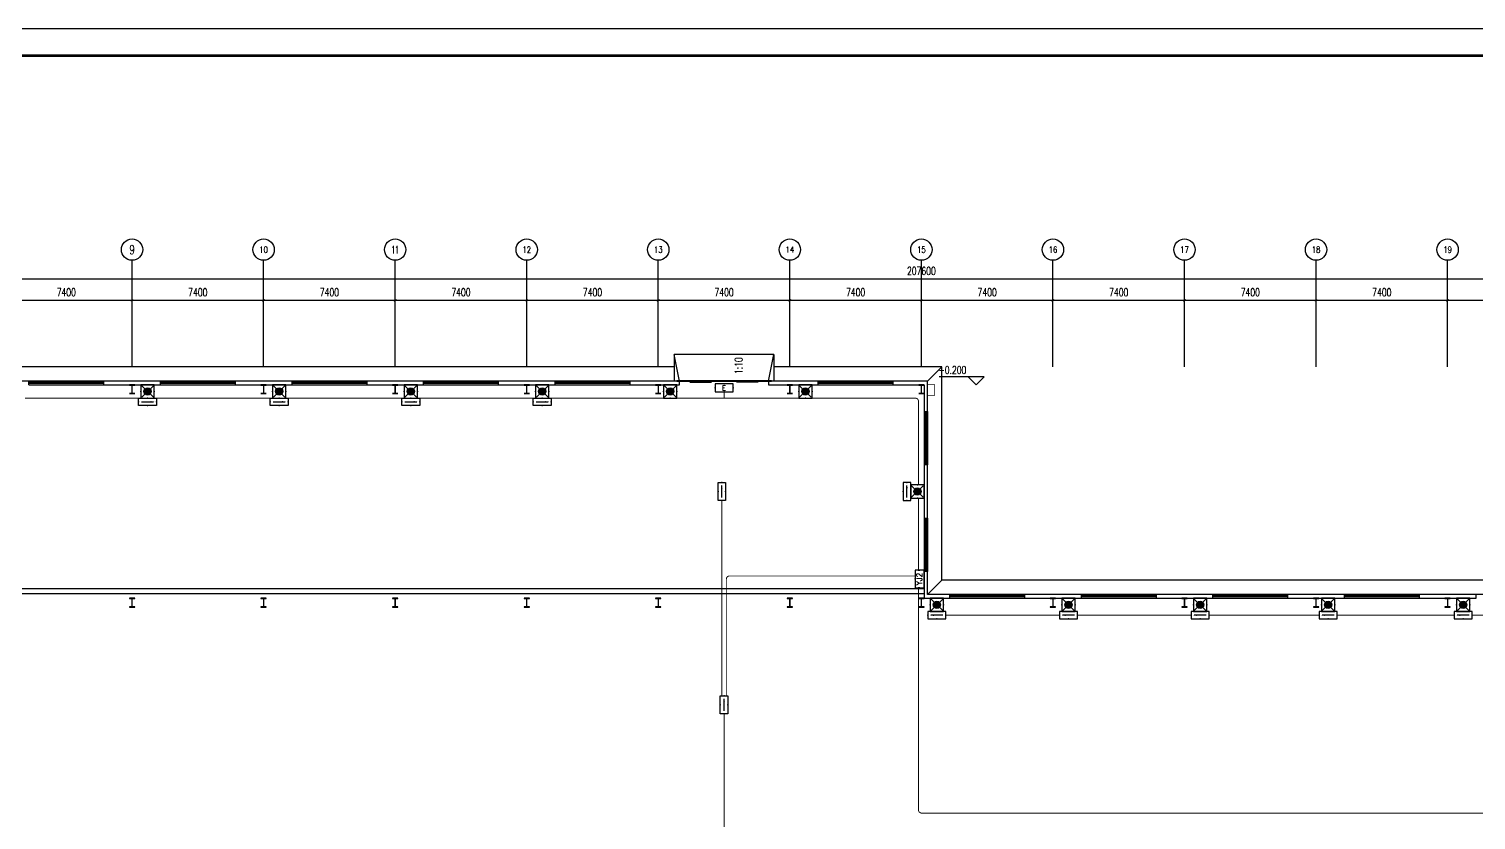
# Model space of a CAD drawing. Extents: x 1751103 to 2598738, y -609732 to 659428.
# Drawn here: x 2161248 to 2242648, y -25559 to 18938 of the extents above; entities that cross this region are included whole.
import ezdxf
from ezdxf.enums import TextEntityAlignment as Align

# ---------------------------------------------------------------- set-up
doc = ezdxf.new("R2010")
doc.units = 0
doc.header["$LTSCALE"] = 1000
doc.header["$MEASUREMENT"] = 0
doc.layers.get('0').update_dxf_attribs({"linetype": 'CONTINUOUS'})
doc.layers.get('DEFPOINTS').update_dxf_attribs({"linetype": 'CONTINUOUS'})
for name, color, linetype in [('_TCH_MASK', 7, 'CONTINUOUS'), ('AXIS', 3, 'CONTINUOUS'), ('AXIS_TEXT', 7, 'CONTINUOUS'), ('COLUMN', 99, 'CONTINUOUS'), ('DIM_ELEV', 3, 'CONTINUOUS'), ('DIM_SYMB', 3, 'CONTINUOUS'), ('EQUIP-消防', 3, 'CONTINUOUS'), ('EQUIP-照明', 3, 'CONTINUOUS'), ('GROUND', 2, 'CONTINUOUS'), ('PUB_TEXT', 7, 'CONTINUOUS'), ('PUB_TITLE', 4, 'CONTINUOUS'), ('STAIR', 2, 'CONTINUOUS'), ('WALL', 9, 'CONTINUOUS'), ('WINDOW', 99, 'CONTINUOUS'), ('WIRE-照明', 1, 'CONTINUOUS')]:
    doc.layers.add(name, color=color, linetype=linetype)
doc.styles.add('_TCH_AXIS', font='COMPLEX', dxfattribs={"bigfont": 'GBCBIG'})
doc.styles.add('_TCH_DIM', font='SIMPLEX', dxfattribs={"bigfont": 'GBCBIG'})
doc.styles.add('_TEL_DIM', font='SIMPLEX', dxfattribs={"width": 0.8, "height": 3.5, "bigfont": 'HZTXT'})
doc.styles.add('COMPLEX', font='COMPLEX')
doc.styles.add('DIM_FONT', font='SIMPLEX', dxfattribs={"width": 0.7, "bigfont": 'GBCBIG'})
doc.styles.get("Standard").update_dxf_attribs({"font": 'gbenor.shx', "bigfont": 'gbcbig.shx'})
doc.dimstyles.new('DIMN150', dxfattribs={"dimscale": 1.5, "dimtxt": 300, "dimasz": 100, "dimexe": 250, "dimexo": 300, "dimgap": 150, "dimtad": 1, "dimdec": 0, "dimzin": 0, "dimtxsty": 'DIM_FONT', "dimblk": 'ARCHTICK', "dimcen": 0.09, "dimclrt": 7, "dimazin": 3, "dimtfac": 1, "dimtdec": 0, "dimtix": 1, "dimtmove": 0, "dimatfit": 3, "dimtolj": 1, "dimtzin": 0})

# ---------------------------------------------------------------- blocks, each defined once
blk = doc.blocks.new('$WINLIB2D$00000001')
for p, q in [((-0.5, 0.5), (0.5, 0.5)), ((-0.5, 0.5), (-0.5, -0.5)), ((0.5, -0.5), (0.5, 0.5)), ((0.5, 0.167), (-0.5, 0.167)), ((0.5, -0.167), (-0.5, -0.167)), ((-0.5, -0.5), (0.5, -0.5))]:
    blk.add_line(p, q)
blk = doc.blocks.new('$DORLIB2D$00000130')
at = {"color": 0, "linetype": 'CONTINUOUS'}
for p, q in [((-0.533, 0.66), (-0.533, 0.513)), ((0, 0.66), (-0.533, 0.66)), ((0, 0.513), (0, 0.66)), ((0.533, 0.66), (0, 0.66)), ((0.533, 0.66), (0.533, 0.513)), ((0, 0.513), (-0.533, 0.513)), ((0.533, 0.513), (0, 0.513)), ((-0.385, 0.269), (-0.14, 0.269)), ((-0.385, 0.269), (-0.3, 0.214)), ((-0.3, 0.214), (-0.3, 0.269)), ((0.385, 0.269), (0.14, 0.269)), ((0.3, 0.214), (0.3, 0.269)), ((0.385, 0.269), (0.3, 0.214))]:
    blk.add_line(p, q, dxfattribs=at)
blk = doc.blocks.new('_AXISO')
blk.add_circle((0, 0), 0.5)
at = {"layer": 'AXIS_TEXT', "style": 'COMPLEX', "width": 1.041667}
blk.add_attdef('A', text='', height=0.56, dxfattribs=at).set_placement((-0.25, -0.28), (0.25, -0.28), align=Align.FIT)
blk = doc.blocks.new('_ARCHTICK')
at = {"color": 0, "linetype": 'BYBLOCK', "const_width": 0.15}
blk.add_lwpolyline([(-0.5, -0.5), (0.5, 0.5)], dxfattribs=at)
blk = doc.blocks.new('*D99')
at = {"layer": 'AXIS', "color": 0}
for p, q in [((2107648, 93942), (2107648, 98817)), ((2315248, 93942), (2315248, 98817)), ((2107648, 98442), (2315248, 98442))]:
    blk.add_line(p, q, dxfattribs=at)
at = {"layer": 'DEFPOINTS', "color": 0}
for p in [(2315248, 98442), (2107648, 93492), (2315248, 93492)]:
    blk.add_point(p, dxfattribs=at)
at = {"layer": 'AXIS', "color": 0, "xscale": 150, "yscale": 150, "zscale": 150, "rotation": 180}
blk.add_blockref('_ARCHTICK', (2107648, 98442), dxfattribs=at)
at = {"layer": 'AXIS', "color": 0, "xscale": 150, "yscale": 150, "zscale": 150}
blk.add_blockref('_ARCHTICK', (2315248, 98442), dxfattribs=at)
at = {"layer": 'AXIS', "color": 7, "insert": (2211448, 98892), "char_height": 450, "attachment_point": 5, "style": 'DIM_FONT'}
blk.add_mtext('\\A1;207600', dxfattribs=at)
blk = doc.blocks.new('*D108')
at = {"layer": 'AXIS', "color": 0}
for p, q in [((2159648, 93942), (2159648, 97617)), ((2159648, 97242), (2167048, 97242)), ((2167048, 93942), (2167048, 97617))]:
    blk.add_line(p, q, dxfattribs=at)
at = {"layer": 'DEFPOINTS', "color": 0}
for p in [(2167048, 97242), (2159648, 93492), (2167048, 93492)]:
    blk.add_point(p, dxfattribs=at)
at = {"layer": 'AXIS', "color": 0, "xscale": 150, "yscale": 150, "zscale": 150, "rotation": 180}
blk.add_blockref('_ARCHTICK', (2159648, 97242), dxfattribs=at)
at = {"layer": 'AXIS', "color": 0, "xscale": 150, "yscale": 150, "zscale": 150}
blk.add_blockref('_ARCHTICK', (2167048, 97242), dxfattribs=at)
at = {"layer": 'AXIS', "color": 7, "insert": (2163348, 97692), "char_height": 450, "attachment_point": 5, "style": 'DIM_FONT'}
blk.add_mtext('\\A1;7400', dxfattribs=at)
blk = doc.blocks.new('*D109')
at = {"layer": 'AXIS', "color": 0}
for p, q in [((2167048, 93942), (2167048, 97617)), ((2167048, 97242), (2174448, 97242)), ((2174448, 93942), (2174448, 97617))]:
    blk.add_line(p, q, dxfattribs=at)
at = {"layer": 'DEFPOINTS', "color": 0}
for p in [(2174448, 97242), (2167048, 93492), (2174448, 93492)]:
    blk.add_point(p, dxfattribs=at)
at = {"layer": 'AXIS', "color": 0, "xscale": 150, "yscale": 150, "zscale": 150, "rotation": 180}
blk.add_blockref('_ARCHTICK', (2167048, 97242), dxfattribs=at)
at = {"layer": 'AXIS', "color": 0, "xscale": 150, "yscale": 150, "zscale": 150}
blk.add_blockref('_ARCHTICK', (2174448, 97242), dxfattribs=at)
at = {"layer": 'AXIS', "color": 7, "insert": (2170748, 97692), "char_height": 450, "attachment_point": 5, "style": 'DIM_FONT'}
blk.add_mtext('\\A1;7400', dxfattribs=at)
blk = doc.blocks.new('*D110')
at = {"layer": 'AXIS', "color": 0}
for p, q in [((2174448, 93942), (2174448, 97617)), ((2174448, 97242), (2181848, 97242)), ((2181848, 93942), (2181848, 97617))]:
    blk.add_line(p, q, dxfattribs=at)
at = {"layer": 'DEFPOINTS', "color": 0}
for p in [(2181848, 97242), (2174448, 93492), (2181848, 93492)]:
    blk.add_point(p, dxfattribs=at)
at = {"layer": 'AXIS', "color": 0, "xscale": 150, "yscale": 150, "zscale": 150, "rotation": 180}
blk.add_blockref('_ARCHTICK', (2174448, 97242), dxfattribs=at)
at = {"layer": 'AXIS', "color": 0, "xscale": 150, "yscale": 150, "zscale": 150}
blk.add_blockref('_ARCHTICK', (2181848, 97242), dxfattribs=at)
at = {"layer": 'AXIS', "color": 7, "insert": (2178148, 97692), "char_height": 450, "attachment_point": 5, "style": 'DIM_FONT'}
blk.add_mtext('\\A1;7400', dxfattribs=at)
blk = doc.blocks.new('*D111')
at = {"layer": 'AXIS', "color": 0}
for p, q in [((2181848, 93942), (2181848, 97617)), ((2181848, 97242), (2189248, 97242)), ((2189248, 93942), (2189248, 97617))]:
    blk.add_line(p, q, dxfattribs=at)
at = {"layer": 'DEFPOINTS', "color": 0}
for p in [(2189248, 97242), (2181848, 93492), (2189248, 93492)]:
    blk.add_point(p, dxfattribs=at)
at = {"layer": 'AXIS', "color": 0, "xscale": 150, "yscale": 150, "zscale": 150, "rotation": 180}
blk.add_blockref('_ARCHTICK', (2181848, 97242), dxfattribs=at)
at = {"layer": 'AXIS', "color": 0, "xscale": 150, "yscale": 150, "zscale": 150}
blk.add_blockref('_ARCHTICK', (2189248, 97242), dxfattribs=at)
at = {"layer": 'AXIS', "color": 7, "insert": (2185548, 97692), "char_height": 450, "attachment_point": 5, "style": 'DIM_FONT'}
blk.add_mtext('\\A1;7400', dxfattribs=at)
blk = doc.blocks.new('*D112')
at = {"layer": 'AXIS', "color": 0}
for p, q in [((2189248, 93942), (2189248, 97617)), ((2189248, 97242), (2196648, 97242)), ((2196648, 93942), (2196648, 97617))]:
    blk.add_line(p, q, dxfattribs=at)
at = {"layer": 'DEFPOINTS', "color": 0}
for p in [(2196648, 97242), (2189248, 93492), (2196648, 93492)]:
    blk.add_point(p, dxfattribs=at)
at = {"layer": 'AXIS', "color": 0, "xscale": 150, "yscale": 150, "zscale": 150, "rotation": 180}
blk.add_blockref('_ARCHTICK', (2189248, 97242), dxfattribs=at)
at = {"layer": 'AXIS', "color": 0, "xscale": 150, "yscale": 150, "zscale": 150}
blk.add_blockref('_ARCHTICK', (2196648, 97242), dxfattribs=at)
at = {"layer": 'AXIS', "color": 7, "insert": (2192948, 97692), "char_height": 450, "attachment_point": 5, "style": 'DIM_FONT'}
blk.add_mtext('\\A1;7400', dxfattribs=at)
blk = doc.blocks.new('*D113')
at = {"layer": 'AXIS', "color": 0}
for p, q in [((2196648, 93942), (2196648, 97617)), ((2196648, 97242), (2204048, 97242)), ((2204048, 93942), (2204048, 97617))]:
    blk.add_line(p, q, dxfattribs=at)
at = {"layer": 'DEFPOINTS', "color": 0}
for p in [(2204048, 97242), (2196648, 93492), (2204048, 93492)]:
    blk.add_point(p, dxfattribs=at)
at = {"layer": 'AXIS', "color": 0, "xscale": 150, "yscale": 150, "zscale": 150, "rotation": 180}
blk.add_blockref('_ARCHTICK', (2196648, 97242), dxfattribs=at)
at = {"layer": 'AXIS', "color": 0, "xscale": 150, "yscale": 150, "zscale": 150}
blk.add_blockref('_ARCHTICK', (2204048, 97242), dxfattribs=at)
at = {"layer": 'AXIS', "color": 7, "insert": (2200348, 97692), "char_height": 450, "attachment_point": 5, "style": 'DIM_FONT'}
blk.add_mtext('\\A1;7400', dxfattribs=at)
blk = doc.blocks.new('*D114')
at = {"layer": 'AXIS', "color": 0}
for p, q in [((2204048, 93942), (2204048, 97617)), ((2204048, 97242), (2211448, 97242)), ((2211448, 93942), (2211448, 97617))]:
    blk.add_line(p, q, dxfattribs=at)
at = {"layer": 'DEFPOINTS', "color": 0}
for p in [(2211448, 97242), (2204048, 93492), (2211448, 93492)]:
    blk.add_point(p, dxfattribs=at)
at = {"layer": 'AXIS', "color": 0, "xscale": 150, "yscale": 150, "zscale": 150, "rotation": 180}
blk.add_blockref('_ARCHTICK', (2204048, 97242), dxfattribs=at)
at = {"layer": 'AXIS', "color": 0, "xscale": 150, "yscale": 150, "zscale": 150}
blk.add_blockref('_ARCHTICK', (2211448, 97242), dxfattribs=at)
at = {"layer": 'AXIS', "color": 7, "insert": (2207748, 97692), "char_height": 450, "attachment_point": 5, "style": 'DIM_FONT'}
blk.add_mtext('\\A1;7400', dxfattribs=at)
blk = doc.blocks.new('*D115')
at = {"layer": 'AXIS', "color": 0}
for p, q in [((2211448, 93942), (2211448, 97617)), ((2211448, 97242), (2218848, 97242)), ((2218848, 93942), (2218848, 97617))]:
    blk.add_line(p, q, dxfattribs=at)
at = {"layer": 'DEFPOINTS', "color": 0}
for p in [(2218848, 97242), (2211448, 93492), (2218848, 93492)]:
    blk.add_point(p, dxfattribs=at)
at = {"layer": 'AXIS', "color": 0, "xscale": 150, "yscale": 150, "zscale": 150, "rotation": 180}
blk.add_blockref('_ARCHTICK', (2211448, 97242), dxfattribs=at)
at = {"layer": 'AXIS', "color": 0, "xscale": 150, "yscale": 150, "zscale": 150}
blk.add_blockref('_ARCHTICK', (2218848, 97242), dxfattribs=at)
at = {"layer": 'AXIS', "color": 7, "insert": (2215148, 97692), "char_height": 450, "attachment_point": 5, "style": 'DIM_FONT'}
blk.add_mtext('\\A1;7400', dxfattribs=at)
blk = doc.blocks.new('*D116')
at = {"layer": 'AXIS', "color": 0}
for p, q in [((2218848, 93942), (2218848, 97617)), ((2218848, 97242), (2226248, 97242)), ((2226248, 93942), (2226248, 97617))]:
    blk.add_line(p, q, dxfattribs=at)
at = {"layer": 'DEFPOINTS', "color": 0}
for p in [(2226248, 97242), (2218848, 93492), (2226248, 93492)]:
    blk.add_point(p, dxfattribs=at)
at = {"layer": 'AXIS', "color": 0, "xscale": 150, "yscale": 150, "zscale": 150, "rotation": 180}
blk.add_blockref('_ARCHTICK', (2218848, 97242), dxfattribs=at)
at = {"layer": 'AXIS', "color": 0, "xscale": 150, "yscale": 150, "zscale": 150}
blk.add_blockref('_ARCHTICK', (2226248, 97242), dxfattribs=at)
at = {"layer": 'AXIS', "color": 7, "insert": (2222548, 97692), "char_height": 450, "attachment_point": 5, "style": 'DIM_FONT'}
blk.add_mtext('\\A1;7400', dxfattribs=at)
blk = doc.blocks.new('*D117')
at = {"layer": 'AXIS', "color": 0}
for p, q in [((2226248, 93942), (2226248, 97617)), ((2226248, 97242), (2233648, 97242)), ((2233648, 93942), (2233648, 97617))]:
    blk.add_line(p, q, dxfattribs=at)
at = {"layer": 'DEFPOINTS', "color": 0}
for p in [(2233648, 97242), (2226248, 93492), (2233648, 93492)]:
    blk.add_point(p, dxfattribs=at)
at = {"layer": 'AXIS', "color": 0, "xscale": 150, "yscale": 150, "zscale": 150, "rotation": 180}
blk.add_blockref('_ARCHTICK', (2226248, 97242), dxfattribs=at)
at = {"layer": 'AXIS', "color": 0, "xscale": 150, "yscale": 150, "zscale": 150}
blk.add_blockref('_ARCHTICK', (2233648, 97242), dxfattribs=at)
at = {"layer": 'AXIS', "color": 7, "insert": (2229948, 97692), "char_height": 450, "attachment_point": 5, "style": 'DIM_FONT'}
blk.add_mtext('\\A1;7400', dxfattribs=at)
blk = doc.blocks.new('*D118')
at = {"layer": 'AXIS', "color": 0}
for p, q in [((2233648, 93942), (2233648, 97617)), ((2233648, 97242), (2241048, 97242)), ((2241048, 93942), (2241048, 97617))]:
    blk.add_line(p, q, dxfattribs=at)
at = {"layer": 'DEFPOINTS', "color": 0}
for p in [(2241048, 97242), (2233648, 93492), (2241048, 93492)]:
    blk.add_point(p, dxfattribs=at)
at = {"layer": 'AXIS', "color": 0, "xscale": 150, "yscale": 150, "zscale": 150, "rotation": 180}
blk.add_blockref('_ARCHTICK', (2233648, 97242), dxfattribs=at)
at = {"layer": 'AXIS', "color": 0, "xscale": 150, "yscale": 150, "zscale": 150}
blk.add_blockref('_ARCHTICK', (2241048, 97242), dxfattribs=at)
at = {"layer": 'AXIS', "color": 7, "insert": (2237348, 97692), "char_height": 450, "attachment_point": 5, "style": 'DIM_FONT'}
blk.add_mtext('\\A1;7400', dxfattribs=at)
blk = doc.blocks.new('*D119')
at = {"layer": 'AXIS', "color": 0}
for p, q in [((2241048, 93942), (2241048, 97617)), ((2241048, 97242), (2248448, 97242)), ((2248448, 93942), (2248448, 97617))]:
    blk.add_line(p, q, dxfattribs=at)
at = {"layer": 'DEFPOINTS', "color": 0}
for p in [(2248448, 97242), (2241048, 93492), (2248448, 93492)]:
    blk.add_point(p, dxfattribs=at)
at = {"layer": 'AXIS', "color": 0, "xscale": 150, "yscale": 150, "zscale": 150, "rotation": 180}
blk.add_blockref('_ARCHTICK', (2241048, 97242), dxfattribs=at)
at = {"layer": 'AXIS', "color": 0, "xscale": 150, "yscale": 150, "zscale": 150}
blk.add_blockref('_ARCHTICK', (2248448, 97242), dxfattribs=at)
at = {"layer": 'AXIS', "color": 7, "insert": (2244748, 97692), "char_height": 450, "attachment_point": 5, "style": 'DIM_FONT'}
blk.add_mtext('\\A1;7400', dxfattribs=at)
blk = doc.blocks.new('$EQUIP$00001167')
for p, q in [((-0.43, 0.43), (0.43, -0.43)), ((-0.43, -0.43), (0.43, 0.43))]:
    blk.add_line(p, q)
blk.add_lwpolyline([(-0.5, 0.5), (-0.5, -0.5), (0.5, -0.5), (0.5, 0.5)], close=True)
blk.add_circle((0, 0), 0.275)
for p in [(-0.5, 0), (0, 0.5), (0.5, 0), (0, -0.5)]:
    blk.add_point(p)
for points in [[(-0.24, 0.14), (0.24, 0.14), (-0.27, 0), (0.27, 0)], [(-0.24, -0.14), (0.24, -0.14), (-0.27, 0), (0.27, 0)], [(-0.14, 0.24), (0.14, 0.24), (-0.24, 0.14), (0.24, 0.14)], [(0, 0.27), (0, 0.27), (-0.14, 0.24), (0.14, 0.24)], [(-0.14, -0.24), (0.14, -0.24), (-0.24, -0.14), (0.24, -0.14)], [(0, -0.27), (0, -0.27), (-0.14, -0.24), (0.14, -0.24)]]:
    blk.add_solid(points)
at = {"flags": 9}
blk.add_attdef('A', (0, 0), '', height=0.00002, dxfattribs=at)
blk = doc.blocks.new('$EQUIP$00001776')
for p, q in [((0.72, 0.66), (-0.72, 0.66)), ((-0.72, 0.66), (-0.72, 0)), ((-0.72, 0), (0.72, 0)), ((0.72, 0), (0.72, 0.66))]:
    blk.add_line(p, q)
for p in [(-0.72, 0.33), (0, 0.66), (0, 0), (0.72, 0.33)]:
    blk.add_point(p)
blk = doc.blocks.new('$EQUIP$00001687')
for p, q in [((0.72, 0.6), (-0.72, 0.6)), ((-0.72, 0.6), (-0.72, 0)), ((-0.72, 0), (0.72, 0)), ((0.72, 0), (0.72, 0.6))]:
    blk.add_line(p, q)
at = {"color": 7}
blk.add_line((-0.48, 0.3), (0.48, 0.3), dxfattribs=at)
for p in [(-0.72, 0.3), (0, 0.6), (0, 0), (0.72, 0.3)]:
    blk.add_point(p)
blk.add_solid([(0.24, 0.23), (0.53, 0.3), (0.24, 0.37)])
blk = doc.blocks.new('$EQUIP$00001924')
for p, q in [((-0.65, 0.65), (-0.65, 0)), ((0.65, 0.65), (-0.65, 0.65)), ((-0.65, 0), (0.65, 0)), ((0.65, 0), (0.65, 0.65))]:
    blk.add_line(p, q)
for p in [(-0.65, 0.33), (0, 0.65), (0, 0), (0.65, 0.33)]:
    blk.add_point(p)
at = {"color": 7, "style": '_TEL_DIM'}
blk.add_attdef('$TEXT$', text='', height=0.4, dxfattribs=at).set_placement((-0.01, 0.34), align=Align.MIDDLE_CENTER)
blk = doc.blocks.new('W2')
at = {"color": 8, "const_width": 30}
blk.add_lwpolyline([(2211797.9, 91891.5), (2212197.9, 91891.5), (2212197.9, 92491.5), (2211797.9, 92491.5)], dxfattribs=at)
at = {"layer": '_TCH_MASK', "color": 8}
for p, q in [((2107847.9, 81025.1), (2211597.9, 81025.1)), ((2211597.9, 80725.1), (2107847.9, 80725.1))]:
    blk.add_line(p, q, dxfattribs=at)
at = {"layer": 'AXIS', "color": 8}
for p, q in [((2167047.9, 93491.5), (2167047.9, 99491.5)), ((2174447.9, 93491.5), (2174447.9, 99491.5)), ((2181847.9, 93491.5), (2181847.9, 99491.5)), ((2189247.9, 93491.5), (2189247.9, 99491.5)), ((2196647.9, 93491.5), (2196647.9, 99491.5)), ((2204047.9, 93491.5), (2204047.9, 99491.5)), ((2211447.9, 93491.5), (2211447.9, 99491.5)), ((2218847.9, 93491.5), (2218847.9, 99491.5)), ((2226247.9, 93491.5), (2226247.9, 99491.5)), ((2233647.9, 93491.5), (2233647.9, 99491.5)), ((2241047.9, 93491.5), (2241047.9, 99491.5))]:
    blk.add_line(p, q, dxfattribs=at)
at = {"layer": 'COLUMN', "color": 8}
for p, q in [((2167197.9, 92491.5), (2166897.9, 92491.5)), ((2166897.9, 92491.5), (2166897.9, 92473.5)), ((2166897.9, 92473.5), (2167037.9, 92473.5)), ((2167037.9, 92009.5), (2166897.9, 92009.5)), ((2166897.9, 92009.5), (2166897.9, 91991.5)), ((2166897.9, 91991.5), (2167197.9, 91991.5)), ((2167037.9, 92473.5), (2167042.9, 92468.5)), ((2167042.9, 92014.5), (2167037.9, 92009.5)), ((2167042.9, 92468.5), (2167042.9, 92014.5)), ((2167052.9, 92468.5), (2167057.9, 92473.5)), ((2167052.9, 92014.5), (2167052.9, 92468.5)), ((2167057.9, 92009.5), (2167052.9, 92014.5)), ((2167057.9, 92473.5), (2167197.9, 92473.5)), ((2167197.9, 92009.5), (2167057.9, 92009.5)), ((2167197.9, 92473.5), (2167197.9, 92491.5)), ((2167197.9, 91991.5), (2167197.9, 92009.5)), ((2174597.9, 92491.5), (2174297.9, 92491.5)), ((2174297.9, 92491.5), (2174297.9, 92473.5)), ((2174297.9, 92473.5), (2174437.9, 92473.5)), ((2174437.9, 92009.5), (2174297.9, 92009.5)), ((2174297.9, 92009.5), (2174297.9, 91991.5)), ((2174297.9, 91991.5), (2174597.9, 91991.5)), ((2174437.9, 92473.5), (2174442.9, 92468.5)), ((2174442.9, 92014.5), (2174437.9, 92009.5)), ((2174442.9, 92468.5), (2174442.9, 92014.5)), ((2174452.9, 92468.5), (2174457.9, 92473.5)), ((2174452.9, 92014.5), (2174452.9, 92468.5)), ((2174457.9, 92009.5), (2174452.9, 92014.5)), ((2174457.9, 92473.5), (2174597.9, 92473.5)), ((2174597.9, 92009.5), (2174457.9, 92009.5)), ((2174597.9, 92473.5), (2174597.9, 92491.5)), ((2174597.9, 91991.5), (2174597.9, 92009.5)), ((2181997.9, 92491.5), (2181697.9, 92491.5)), ((2181697.9, 92491.5), (2181697.9, 92473.5)), ((2181697.9, 92473.5), (2181837.9, 92473.5)), ((2181837.9, 92009.5), (2181697.9, 92009.5)), ((2181697.9, 92009.5), (2181697.9, 91991.5)), ((2181697.9, 91991.5), (2181997.9, 91991.5)), ((2181837.9, 92473.5), (2181842.9, 92468.5)), ((2181842.9, 92014.5), (2181837.9, 92009.5)), ((2181842.9, 92468.5), (2181842.9, 92014.5)), ((2181852.9, 92468.5), (2181857.9, 92473.5)), ((2181852.9, 92014.5), (2181852.9, 92468.5)), ((2181857.9, 92009.5), (2181852.9, 92014.5)), ((2181857.9, 92473.5), (2181997.9, 92473.5)), ((2181997.9, 92009.5), (2181857.9, 92009.5)), ((2181997.9, 92473.5), (2181997.9, 92491.5)), ((2181997.9, 91991.5), (2181997.9, 92009.5)), ((2189397.9, 92491.5), (2189097.9, 92491.5)), ((2189097.9, 92491.5), (2189097.9, 92473.5)), ((2189097.9, 92473.5), (2189237.9, 92473.5)), ((2189237.9, 92009.5), (2189097.9, 92009.5)), ((2189097.9, 92009.5), (2189097.9, 91991.5)), ((2189097.9, 91991.5), (2189397.9, 91991.5)), ((2189237.9, 92473.5), (2189242.9, 92468.5)), ((2189242.9, 92014.5), (2189237.9, 92009.5)), ((2189242.9, 92468.5), (2189242.9, 92014.5)), ((2189252.9, 92468.5), (2189257.9, 92473.5)), ((2189252.9, 92014.5), (2189252.9, 92468.5)), ((2189257.9, 92009.5), (2189252.9, 92014.5)), ((2189257.9, 92473.5), (2189397.9, 92473.5)), ((2189397.9, 92009.5), (2189257.9, 92009.5)), ((2189397.9, 92473.5), (2189397.9, 92491.5)), ((2189397.9, 91991.5), (2189397.9, 92009.5)), ((2196797.9, 92491.5), (2196497.9, 92491.5)), ((2196497.9, 92491.5), (2196497.9, 92473.5)), ((2196497.9, 92473.5), (2196637.9, 92473.5)), ((2196637.9, 92009.5), (2196497.9, 92009.5)), ((2196497.9, 92009.5), (2196497.9, 91991.5)), ((2196497.9, 91991.5), (2196797.9, 91991.5)), ((2196637.9, 92473.5), (2196642.9, 92468.5)), ((2196642.9, 92014.5), (2196637.9, 92009.5)), ((2196642.9, 92468.5), (2196642.9, 92014.5)), ((2196652.9, 92468.5), (2196657.9, 92473.5)), ((2196652.9, 92014.5), (2196652.9, 92468.5)), ((2196657.9, 92009.5), (2196652.9, 92014.5)), ((2196657.9, 92473.5), (2196797.9, 92473.5)), ((2196797.9, 92009.5), (2196657.9, 92009.5)), ((2196797.9, 92473.5), (2196797.9, 92491.5)), ((2196797.9, 91991.5), (2196797.9, 92009.5)), ((2204197.9, 92491.5), (2203897.9, 92491.5)), ((2203897.9, 92491.5), (2203897.9, 92473.5)), ((2203897.9, 92473.5), (2204037.9, 92473.5)), ((2204037.9, 92009.5), (2203897.9, 92009.5)), ((2203897.9, 92009.5), (2203897.9, 91991.5)), ((2203897.9, 91991.5), (2204197.9, 91991.5)), ((2204037.9, 92473.5), (2204042.9, 92468.5)), ((2204042.9, 92014.5), (2204037.9, 92009.5)), ((2204042.9, 92468.5), (2204042.9, 92014.5)), ((2204052.9, 92468.5), (2204057.9, 92473.5)), ((2204052.9, 92014.5), (2204052.9, 92468.5)), ((2204057.9, 92009.5), (2204052.9, 92014.5)), ((2204057.9, 92473.5), (2204197.9, 92473.5)), ((2204197.9, 92009.5), (2204057.9, 92009.5)), ((2204197.9, 92473.5), (2204197.9, 92491.5)), ((2204197.9, 91991.5), (2204197.9, 92009.5)), ((2211597.9, 92491.5), (2211297.9, 92491.5)), ((2211297.9, 92491.5), (2211297.9, 92473.5)), ((2211297.9, 92473.5), (2211437.9, 92473.5)), ((2211437.9, 92009.5), (2211297.9, 92009.5)), ((2211297.9, 92009.5), (2211297.9, 91991.5)), ((2211297.9, 91991.5), (2211597.9, 91991.5)), ((2211437.9, 92473.5), (2211442.9, 92468.5)), ((2211442.9, 92014.5), (2211437.9, 92009.5)), ((2211442.9, 92468.5), (2211442.9, 92014.5)), ((2211452.9, 92468.5), (2211457.9, 92473.5)), ((2211452.9, 92014.5), (2211452.9, 92468.5)), ((2211457.9, 92009.5), (2211452.9, 92014.5)), ((2211457.9, 92473.5), (2211597.9, 92473.5)), ((2211597.9, 92009.5), (2211457.9, 92009.5)), ((2211597.9, 92473.5), (2211597.9, 92491.5)), ((2211597.9, 91991.5), (2211597.9, 92009.5)), ((2167197.9, 80491.5), (2166897.9, 80491.5)), ((2166897.9, 80491.5), (2166897.9, 80473.5)), ((2166897.9, 80473.5), (2167037.9, 80473.5)), ((2167037.9, 80009.5), (2166897.9, 80009.5)), ((2166897.9, 80009.5), (2166897.9, 79991.5)), ((2166897.9, 79991.5), (2167197.9, 79991.5)), ((2167037.9, 80473.5), (2167042.9, 80468.5)), ((2167042.9, 80014.5), (2167037.9, 80009.5)), ((2167042.9, 80468.5), (2167042.9, 80014.5)), ((2167052.9, 80468.5), (2167057.9, 80473.5)), ((2167052.9, 80014.5), (2167052.9, 80468.5)), ((2167057.9, 80009.5), (2167052.9, 80014.5)), ((2167057.9, 80473.5), (2167197.9, 80473.5)), ((2167197.9, 80009.5), (2167057.9, 80009.5)), ((2167197.9, 80473.5), (2167197.9, 80491.5)), ((2167197.9, 79991.5), (2167197.9, 80009.5)), ((2174597.9, 80491.5), (2174297.9, 80491.5)), ((2174297.9, 80491.5), (2174297.9, 80473.5)), ((2174297.9, 80473.5), (2174437.9, 80473.5)), ((2174437.9, 80009.5), (2174297.9, 80009.5)), ((2174297.9, 80009.5), (2174297.9, 79991.5)), ((2174297.9, 79991.5), (2174597.9, 79991.5)), ((2174437.9, 80473.5), (2174442.9, 80468.5)), ((2174442.9, 80014.5), (2174437.9, 80009.5)), ((2174442.9, 80468.5), (2174442.9, 80014.5)), ((2174452.9, 80468.5), (2174457.9, 80473.5)), ((2174452.9, 80014.5), (2174452.9, 80468.5)), ((2174457.9, 80009.5), (2174452.9, 80014.5)), ((2174457.9, 80473.5), (2174597.9, 80473.5)), ((2174597.9, 80009.5), (2174457.9, 80009.5)), ((2174597.9, 80473.5), (2174597.9, 80491.5)), ((2174597.9, 79991.5), (2174597.9, 80009.5)), ((2181997.9, 80491.5), (2181697.9, 80491.5)), ((2181697.9, 80491.5), (2181697.9, 80473.5)), ((2181697.9, 80473.5), (2181837.9, 80473.5)), ((2181837.9, 80009.5), (2181697.9, 80009.5)), ((2181697.9, 80009.5), (2181697.9, 79991.5)), ((2181697.9, 79991.5), (2181997.9, 79991.5)), ((2181837.9, 80473.5), (2181842.9, 80468.5)), ((2181842.9, 80014.5), (2181837.9, 80009.5)), ((2181842.9, 80468.5), (2181842.9, 80014.5)), ((2181852.9, 80468.5), (2181857.9, 80473.5)), ((2181852.9, 80014.5), (2181852.9, 80468.5)), ((2181857.9, 80009.5), (2181852.9, 80014.5)), ((2181857.9, 80473.5), (2181997.9, 80473.5)), ((2181997.9, 80009.5), (2181857.9, 80009.5)), ((2181997.9, 80473.5), (2181997.9, 80491.5)), ((2181997.9, 79991.5), (2181997.9, 80009.5)), ((2189397.9, 80491.5), (2189097.9, 80491.5)), ((2189097.9, 80491.5), (2189097.9, 80473.5)), ((2189097.9, 80473.5), (2189237.9, 80473.5)), ((2189237.9, 80009.5), (2189097.9, 80009.5)), ((2189097.9, 80009.5), (2189097.9, 79991.5)), ((2189097.9, 79991.5), (2189397.9, 79991.5)), ((2189237.9, 80473.5), (2189242.9, 80468.5)), ((2189242.9, 80014.5), (2189237.9, 80009.5)), ((2189242.9, 80468.5), (2189242.9, 80014.5)), ((2189252.9, 80468.5), (2189257.9, 80473.5)), ((2189252.9, 80014.5), (2189252.9, 80468.5)), ((2189257.9, 80009.5), (2189252.9, 80014.5)), ((2189257.9, 80473.5), (2189397.9, 80473.5)), ((2189397.9, 80009.5), (2189257.9, 80009.5)), ((2189397.9, 80473.5), (2189397.9, 80491.5)), ((2189397.9, 79991.5), (2189397.9, 80009.5)), ((2196797.9, 80491.5), (2196497.9, 80491.5)), ((2196497.9, 80491.5), (2196497.9, 80473.5)), ((2196497.9, 80473.5), (2196637.9, 80473.5)), ((2196637.9, 80009.5), (2196497.9, 80009.5)), ((2196497.9, 80009.5), (2196497.9, 79991.5)), ((2196497.9, 79991.5), (2196797.9, 79991.5)), ((2196637.9, 80473.5), (2196642.9, 80468.5)), ((2196642.9, 80014.5), (2196637.9, 80009.5)), ((2196642.9, 80468.5), (2196642.9, 80014.5)), ((2196652.9, 80468.5), (2196657.9, 80473.5)), ((2196652.9, 80014.5), (2196652.9, 80468.5)), ((2196657.9, 80009.5), (2196652.9, 80014.5)), ((2196657.9, 80473.5), (2196797.9, 80473.5)), ((2196797.9, 80009.5), (2196657.9, 80009.5)), ((2196797.9, 80473.5), (2196797.9, 80491.5)), ((2196797.9, 79991.5), (2196797.9, 80009.5)), ((2204197.9, 80491.5), (2203897.9, 80491.5)), ((2203897.9, 80491.5), (2203897.9, 80473.5)), ((2203897.9, 80473.5), (2204037.9, 80473.5)), ((2204037.9, 80009.5), (2203897.9, 80009.5)), ((2203897.9, 80009.5), (2203897.9, 79991.5)), ((2203897.9, 79991.5), (2204197.9, 79991.5)), ((2204037.9, 80473.5), (2204042.9, 80468.5)), ((2204042.9, 80014.5), (2204037.9, 80009.5)), ((2204042.9, 80468.5), (2204042.9, 80014.5)), ((2204052.9, 80468.5), (2204057.9, 80473.5)), ((2204052.9, 80014.5), (2204052.9, 80468.5)), ((2204057.9, 80009.5), (2204052.9, 80014.5)), ((2204057.9, 80473.5), (2204197.9, 80473.5)), ((2204197.9, 80009.5), (2204057.9, 80009.5)), ((2204197.9, 80473.5), (2204197.9, 80491.5)), ((2204197.9, 79991.5), (2204197.9, 80009.5)), ((2211597.9, 80491.5), (2211297.9, 80491.5)), ((2211297.9, 80491.5), (2211297.9, 80473.5)), ((2211297.9, 80473.5), (2211437.9, 80473.5)), ((2211437.9, 80009.5), (2211297.9, 80009.5)), ((2211297.9, 80009.5), (2211297.9, 79991.5)), ((2211297.9, 79991.5), (2211597.9, 79991.5)), ((2211437.9, 80473.5), (2211442.9, 80468.5)), ((2211442.9, 80014.5), (2211437.9, 80009.5)), ((2211442.9, 80468.5), (2211442.9, 80014.5)), ((2211452.9, 80468.5), (2211457.9, 80473.5)), ((2211452.9, 80014.5), (2211452.9, 80468.5)), ((2211457.9, 80009.5), (2211452.9, 80014.5)), ((2211457.9, 80473.5), (2211597.9, 80473.5)), ((2211597.9, 80009.5), (2211457.9, 80009.5)), ((2211597.9, 80473.5), (2211597.9, 80491.5)), ((2211597.9, 79991.5), (2211597.9, 80009.5)), ((2218997.9, 80491.5), (2218697.9, 80491.5)), ((2218697.9, 80491.5), (2218697.9, 80473.5)), ((2218697.9, 80473.5), (2218837.9, 80473.5)), ((2218837.9, 80009.5), (2218697.9, 80009.5)), ((2218697.9, 80009.5), (2218697.9, 79991.5)), ((2218697.9, 79991.5), (2218997.9, 79991.5)), ((2218837.9, 80473.5), (2218842.9, 80468.5)), ((2218842.9, 80014.5), (2218837.9, 80009.5)), ((2218842.9, 80468.5), (2218842.9, 80014.5)), ((2218852.9, 80468.5), (2218857.9, 80473.5)), ((2218852.9, 80014.5), (2218852.9, 80468.5)), ((2218857.9, 80009.5), (2218852.9, 80014.5)), ((2218857.9, 80473.5), (2218997.9, 80473.5)), ((2218997.9, 80009.5), (2218857.9, 80009.5)), ((2218997.9, 80473.5), (2218997.9, 80491.5)), ((2218997.9, 79991.5), (2218997.9, 80009.5)), ((2226397.9, 80491.5), (2226097.9, 80491.5)), ((2226097.9, 80491.5), (2226097.9, 80473.5)), ((2226097.9, 80473.5), (2226237.9, 80473.5)), ((2226237.9, 80009.5), (2226097.9, 80009.5)), ((2226097.9, 80009.5), (2226097.9, 79991.5)), ((2226097.9, 79991.5), (2226397.9, 79991.5)), ((2226237.9, 80473.5), (2226242.9, 80468.5)), ((2226242.9, 80014.5), (2226237.9, 80009.5)), ((2226242.9, 80468.5), (2226242.9, 80014.5)), ((2226252.9, 80468.5), (2226257.9, 80473.5)), ((2226252.9, 80014.5), (2226252.9, 80468.5)), ((2226257.9, 80009.5), (2226252.9, 80014.5)), ((2226257.9, 80473.5), (2226397.9, 80473.5)), ((2226397.9, 80009.5), (2226257.9, 80009.5)), ((2226397.9, 80473.5), (2226397.9, 80491.5)), ((2226397.9, 79991.5), (2226397.9, 80009.5)), ((2233797.9, 80491.5), (2233497.9, 80491.5)), ((2233497.9, 80491.5), (2233497.9, 80473.5)), ((2233497.9, 80473.5), (2233637.9, 80473.5)), ((2233637.9, 80009.5), (2233497.9, 80009.5)), ((2233497.9, 80009.5), (2233497.9, 79991.5)), ((2233497.9, 79991.5), (2233797.9, 79991.5)), ((2233637.9, 80473.5), (2233642.9, 80468.5)), ((2233642.9, 80014.5), (2233637.9, 80009.5)), ((2233642.9, 80468.5), (2233642.9, 80014.5)), ((2233652.9, 80468.5), (2233657.9, 80473.5)), ((2233652.9, 80014.5), (2233652.9, 80468.5)), ((2233657.9, 80009.5), (2233652.9, 80014.5)), ((2233657.9, 80473.5), (2233797.9, 80473.5)), ((2233797.9, 80009.5), (2233657.9, 80009.5)), ((2233797.9, 80473.5), (2233797.9, 80491.5)), ((2233797.9, 79991.5), (2233797.9, 80009.5)), ((2241197.9, 80491.5), (2240897.9, 80491.5)), ((2240897.9, 80491.5), (2240897.9, 80473.5)), ((2240897.9, 80473.5), (2241037.9, 80473.5)), ((2241037.9, 80009.5), (2240897.9, 80009.5)), ((2240897.9, 80009.5), (2240897.9, 79991.5)), ((2240897.9, 79991.5), (2241197.9, 79991.5)), ((2241037.9, 80473.5), (2241042.9, 80468.5)), ((2241042.9, 80014.5), (2241037.9, 80009.5)), ((2241042.9, 80468.5), (2241042.9, 80014.5)), ((2241052.9, 80468.5), (2241057.9, 80473.5)), ((2241052.9, 80014.5), (2241052.9, 80468.5)), ((2241057.9, 80009.5), (2241052.9, 80014.5)), ((2241057.9, 80473.5), (2241197.9, 80473.5)), ((2241197.9, 80009.5), (2241057.9, 80009.5)), ((2241197.9, 80473.5), (2241197.9, 80491.5)), ((2241197.9, 79991.5), (2241197.9, 80009.5))]:
    blk.add_line(p, q, dxfattribs=at)
at = {"layer": 'DIM_ELEV', "color": 8}
for p, q in [((2214975.1, 92941.5), (2212455.1, 92941.5)), ((2214525.1, 92491.5), (2214075.1, 92941.5)), ((2214525.1, 92491.5), (2214975.1, 92941.5))]:
    blk.add_line(p, q, dxfattribs=at)
at = {"layer": 'DIM_SYMB', "color": 8}
blk.add_lwpolyline([(2201552.1, 93047.2, 0, 0, 0), (2201552.1, 93600.7, 120, 0, 0), (2201552.1, 94050.7, 0, 0, 0)], format="xyseb", dxfattribs=at)
at = {"layer": 'GROUND', "color": 8}
for p, q in [((2197547.9, 93491.5), (2121747.9, 93491.5)), ((2212597.9, 93491.5), (2203147.9, 93491.5)), ((2211797.9, 92691.5), (2212597.9, 93491.5)), ((2212597.9, 81491.5), (2212597.9, 93491.5)), ((2197547.9, 92691.5), (2121747.9, 92691.5)), ((2211797.9, 92691.5), (2203147.9, 92691.5)), ((2211797.9, 80691.5), (2211797.9, 92691.5)), ((2211797.9, 80691.5), (2212597.9, 81491.5)), ((2316047.9, 81491.5), (2212597.9, 81491.5)), ((2315247.9, 80691.5), (2211797.9, 80691.5))]:
    blk.add_line(p, q, dxfattribs=at)
at = {"layer": 'STAIR', "color": 8}
for p, q in [((2203147.9, 94191.5), (2197547.9, 94191.5)), ((2197547.9, 94191.5), (2197547.9, 92691.5)), ((2197847.9, 92691.5), (2197547.9, 94191.5)), ((2202847.9, 92691.5), (2203147.9, 94191.5)), ((2203147.9, 94191.5), (2203147.9, 92691.5)), ((2203147.9, 92691.5), (2197547.9, 92691.5))]:
    blk.add_line(p, q, dxfattribs=at)
at = {"layer": 'WALL', "color": 8}
for p, q in [((2167047.9, 92691.5), (2165447.9, 92691.5)), ((2165447.9, 92691.5), (2165447.9, 92491.5)), ((2165447.9, 92491.5), (2166897.9, 92491.5)), ((2168647.9, 92691.5), (2167047.9, 92691.5)), ((2167197.9, 92491.5), (2168647.9, 92491.5)), ((2168647.9, 92491.5), (2168647.9, 92691.5)), ((2174447.9, 92691.5), (2172847.9, 92691.5)), ((2172847.9, 92691.5), (2172847.9, 92491.5)), ((2172847.9, 92491.5), (2174297.9, 92491.5)), ((2176047.9, 92691.5), (2174447.9, 92691.5)), ((2174597.9, 92491.5), (2176047.9, 92491.5)), ((2176047.9, 92491.5), (2176047.9, 92691.5)), ((2181847.9, 92691.5), (2180247.9, 92691.5)), ((2180247.9, 92691.5), (2180247.9, 92491.5)), ((2180247.9, 92491.5), (2181697.9, 92491.5)), ((2183447.9, 92691.5), (2181847.9, 92691.5)), ((2181997.9, 92491.5), (2183447.9, 92491.5)), ((2183447.9, 92491.5), (2183447.9, 92691.5)), ((2189247.9, 92691.5), (2187647.9, 92691.5)), ((2187647.9, 92691.5), (2187647.9, 92491.5)), ((2187647.9, 92491.5), (2189097.9, 92491.5)), ((2190847.9, 92691.5), (2189247.9, 92691.5)), ((2189397.9, 92491.5), (2190847.9, 92491.5)), ((2190847.9, 92491.5), (2190847.9, 92691.5)), ((2196647.9, 92691.5), (2195047.9, 92691.5)), ((2195047.9, 92691.5), (2195047.9, 92491.5)), ((2195047.9, 92491.5), (2196497.9, 92491.5)), ((2197847.9, 92691.5), (2196647.9, 92691.5)), ((2196797.9, 92491.5), (2197847.9, 92491.5)), ((2197847.9, 92491.5), (2197847.9, 92691.5)), ((2204047.9, 92691.5), (2202847.9, 92691.5)), ((2202847.9, 92691.5), (2202847.9, 92491.5)), ((2202847.9, 92491.5), (2203897.9, 92491.5)), ((2205647.9, 92691.5), (2204047.9, 92691.5)), ((2204197.9, 92491.5), (2205647.9, 92491.5)), ((2205647.9, 92491.5), (2205647.9, 92691.5)), ((2211797.9, 92691.5), (2209847.9, 92691.5)), ((2209847.9, 92691.5), (2209847.9, 92491.5)), ((2209847.9, 92491.5), (2211297.9, 92491.5)), ((2211597.9, 92473.5), (2211597.9, 92009.5)), ((2211597.9, 91991.5), (2211597.9, 90991.5)), ((2211797.9, 90991.5), (2211797.9, 92691.5)), ((2211597.9, 90991.5), (2211797.9, 90991.5)), ((2211597.9, 87991.5), (2211597.9, 84991.5)), ((2211797.9, 87991.5), (2211597.9, 87991.5)), ((2211797.9, 84991.5), (2211797.9, 87991.5)), ((2211597.9, 84991.5), (2211797.9, 84991.5)), ((2211797.9, 81991.5), (2211597.9, 81991.5)), ((2211597.9, 81991.5), (2211597.9, 80491.5)), ((2211797.9, 80691.5), (2211797.9, 81991.5)), ((2213047.9, 80691.5), (2211797.9, 80691.5)), ((2213047.9, 80491.5), (2213047.9, 80691.5)), ((2218847.9, 80691.5), (2217247.9, 80691.5)), ((2217247.9, 80691.5), (2217247.9, 80491.5)), ((2220447.9, 80691.5), (2218847.9, 80691.5)), ((2220447.9, 80491.5), (2220447.9, 80691.5)), ((2226247.9, 80691.5), (2224647.9, 80691.5)), ((2224647.9, 80691.5), (2224647.9, 80491.5)), ((2227847.9, 80691.5), (2226247.9, 80691.5)), ((2227847.9, 80491.5), (2227847.9, 80691.5)), ((2233647.9, 80691.5), (2232047.9, 80691.5)), ((2232047.9, 80691.5), (2232047.9, 80491.5)), ((2235247.9, 80691.5), (2233647.9, 80691.5)), ((2235247.9, 80491.5), (2235247.9, 80691.5)), ((2241047.9, 80691.5), (2239447.9, 80691.5)), ((2239447.9, 80691.5), (2239447.9, 80491.5)), ((2242647.9, 80691.5), (2241047.9, 80691.5)), ((2242647.9, 80491.5), (2242647.9, 80691.5)), ((2211597.9, 80491.5), (2213047.9, 80491.5)), ((2217247.9, 80491.5), (2218697.9, 80491.5)), ((2218997.9, 80491.5), (2220447.9, 80491.5)), ((2224647.9, 80491.5), (2226097.9, 80491.5)), ((2226397.9, 80491.5), (2227847.9, 80491.5)), ((2232047.9, 80491.5), (2233497.9, 80491.5)), ((2233797.9, 80491.5), (2235247.9, 80491.5)), ((2239447.9, 80491.5), (2240897.9, 80491.5)), ((2241197.9, 80491.5), (2242647.9, 80491.5))]:
    blk.add_line(p, q, dxfattribs=at)
at = {"layer": 'AXIS', "color": 8}
ref = blk.add_blockref('_AXISO', (2167047.9, 100091.5), dxfattribs=dict(at, xscale=1200, yscale=1200, zscale=1200))
ref.add_attrib('A', '9', dxfattribs={"layer": 'AXIS_TEXT', "color": 8, "height": 506.1, "style": '_TCH_AXIS', "width": 0.928571}).set_placement((2166891.2, 99838.5), (2167204.5, 99838.5), align=Align.FIT)
ref = blk.add_blockref('_AXISO', (2174447.9, 100091.5), dxfattribs=dict(at, xscale=1200, yscale=1200, zscale=1200))
ref.add_attrib('A', '10', dxfattribs={"layer": 'AXIS_TEXT', "color": 8, "height": 340.8, "style": '_TCH_AXIS', "width": 1.034483}).set_placement((2174204.4, 99921.1), (2174691.3, 99921.1), align=Align.FIT)
ref = blk.add_blockref('_AXISO', (2181847.9, 100091.5), dxfattribs=dict(at, xscale=1200, yscale=1200, zscale=1200))
ref.add_attrib('A', '11', dxfattribs={"layer": 'AXIS_TEXT', "color": 8, "height": 415.09, "style": '_TCH_AXIS', "width": 0.875}).set_placement((2181640.3, 99884), (2182055.4, 99884), align=Align.FIT)
ref = blk.add_blockref('_AXISO', (2189247.9, 100091.5), dxfattribs=dict(at, xscale=1200, yscale=1200, zscale=1200))
ref.add_attrib('A', '12', dxfattribs={"layer": 'AXIS_TEXT', "color": 8, "height": 340.8, "style": '_TCH_AXIS', "width": 1.034483}).set_placement((2189004.4, 99921.1), (2189491.3, 99921.1), align=Align.FIT)
ref = blk.add_blockref('_AXISO', (2196647.9, 100091.5), dxfattribs=dict(at, xscale=1200, yscale=1200, zscale=1200))
ref.add_attrib('A', '13', dxfattribs={"layer": 'AXIS_TEXT', "color": 8, "height": 340.8, "style": '_TCH_AXIS', "width": 1.034483}).set_placement((2196404.4, 99921.1), (2196891.3, 99921.1), align=Align.FIT)
ref = blk.add_blockref('_AXISO', (2204047.9, 100091.5), dxfattribs=dict(at, xscale=1200, yscale=1200, zscale=1200))
ref.add_attrib('A', '14', dxfattribs={"layer": 'AXIS_TEXT', "color": 8, "height": 333.98, "style": '_TCH_AXIS'}).set_placement((2203801.4, 99924.5), (2204294.4, 99924.5), align=Align.FIT)
ref = blk.add_blockref('_AXISO', (2211447.9, 100091.5), dxfattribs=dict(at, xscale=1200, yscale=1200, zscale=1200))
ref.add_attrib('A', '15', dxfattribs={"layer": 'AXIS_TEXT', "color": 8, "height": 340.8, "style": '_TCH_AXIS', "width": 1.034483}).set_placement((2211204.4, 99921.1), (2211691.3, 99921.1), align=Align.FIT)
ref = blk.add_blockref('_AXISO', (2218847.9, 100091.5), dxfattribs=dict(at, xscale=1200, yscale=1200, zscale=1200))
ref.add_attrib('A', '16', dxfattribs={"layer": 'AXIS_TEXT', "color": 8, "height": 347.88, "style": '_TCH_AXIS'}).set_placement((2218607.7, 99917.6), (2219088.1, 99917.6), align=Align.FIT)
ref = blk.add_blockref('_AXISO', (2226247.9, 100091.5), dxfattribs=dict(at, xscale=1200, yscale=1200, zscale=1200))
ref.add_attrib('A', '17', dxfattribs={"layer": 'AXIS_TEXT', "color": 8, "height": 340.8, "style": '_TCH_AXIS', "width": 1.034483}).set_placement((2226004.4, 99921.1), (2226491.3, 99921.1), align=Align.FIT)
ref = blk.add_blockref('_AXISO', (2233647.9, 100091.5), dxfattribs=dict(at, xscale=1200, yscale=1200, zscale=1200))
ref.add_attrib('A', '18', dxfattribs={"layer": 'AXIS_TEXT', "color": 8, "height": 340.8, "style": '_TCH_AXIS', "width": 1.034483}).set_placement((2233404.4, 99921.1), (2233891.3, 99921.1), align=Align.FIT)
ref = blk.add_blockref('_AXISO', (2241047.9, 100091.5), dxfattribs=dict(at, xscale=1200, yscale=1200, zscale=1200))
ref.add_attrib('A', '19', dxfattribs={"layer": 'AXIS_TEXT', "color": 8, "height": 347.88, "style": '_TCH_AXIS'}).set_placement((2240807.7, 99917.6), (2241288.1, 99917.6), align=Align.FIT)
at = {"layer": 'WINDOW', "color": 8}
for name, p, xscale, yscale, zscale in [('$WINLIB2D$00000001', (2163347.9, 92591.5), 4200, -200, 4200), ('$WINLIB2D$00000001', (2170747.9, 92591.5), 4200, -200, 4200), ('$WINLIB2D$00000001', (2178147.9, 92591.5), 4200, -200, 4200), ('$WINLIB2D$00000001', (2185547.9, 92591.5), 4200, -200, 4200), ('$WINLIB2D$00000001', (2192947.9, 92591.5), 4200, -200, 4200), ('$DORLIB2D$00000130', (2200347.9, 92591.5), -5000, 200, -5000), ('$WINLIB2D$00000001', (2207747.9, 92591.5), 4200, -200, 4200), ('$WINLIB2D$00000001', (2215147.9, 80591.5), 4200, -200, 4200), ('$WINLIB2D$00000001', (2222547.9, 80591.5), 4200, -200, 4200), ('$WINLIB2D$00000001', (2229947.9, 80591.5), 4200, -200, 4200), ('$WINLIB2D$00000001', (2237347.9, 80591.5), 4200, -200, 4200)]:
    blk.add_blockref(name, p, dxfattribs=dict(at, xscale=xscale, yscale=yscale, zscale=zscale))
at = {"layer": 'WINDOW', "color": 8, "xscale": 3000, "yscale": -200, "zscale": 3000, "rotation": 270}
for p in [(2211697.9, 89491.5), (2211697.9, 83491.5)]:
    blk.add_blockref('$WINLIB2D$00000001', p, dxfattribs=at)
at = {"layer": 'PUB_TEXT', "color": 8, "style": '_TCH_DIM', "width": 0.705882}
blk.add_text('1:10', height=446.25, rotation=90, dxfattribs=at).set_placement((2201394.6, 93091.4))
at = {"layer": 'PUB_TEXT', "color": 7, "style": '_TCH_DIM', "width": 0.705882}
blk.add_text('-0.200', height=446.25, dxfattribs=at).set_placement((2212410.1, 93099))
at = {"layer": 'AXIS', "color": 8}
for p1, p2, distance, picture, middle in [((2107647.9, 93491.5), (2315247.9, 93491.5), 4950, '*D99', (2211447.9, 98891.5)), ((2159647.9, 93491.5), (2167047.9, 93491.5), 3750, '*D108', (2163347.9, 97691.5)), ((2167047.9, 93491.5), (2174447.9, 93491.5), 3750, '*D109', (2170747.9, 97691.5)), ((2174447.9, 93491.5), (2181847.9, 93491.5), 3750, '*D110', (2178147.9, 97691.5)), ((2181847.9, 93491.5), (2189247.9, 93491.5), 3750, '*D111', (2185547.9, 97691.5)), ((2189247.9, 93491.5), (2196647.9, 93491.5), 3750, '*D112', (2192947.9, 97691.5)), ((2196647.9, 93491.5), (2204047.9, 93491.5), 3750, '*D113', (2200347.9, 97691.5)), ((2204047.9, 93491.5), (2211447.9, 93491.5), 3750, '*D114', (2207747.9, 97691.5)), ((2211447.9, 93491.5), (2218847.9, 93491.5), 3750, '*D115', (2215147.9, 97691.5)), ((2218847.9, 93491.5), (2226247.9, 93491.5), 3750, '*D116', (2222547.9, 97691.5)), ((2226247.9, 93491.5), (2233647.9, 93491.5), 3750, '*D117', (2229947.9, 97691.5)), ((2233647.9, 93491.5), (2241047.9, 93491.5), 3750, '*D118', (2237347.9, 97691.5)), ((2241047.9, 93491.5), (2248447.9, 93491.5), 3750, '*D119', (2244747.9, 97691.5))]:
    dim = blk.add_aligned_dim(p1=p1, p2=p2, distance=distance, dimstyle='DIMN150', dxfattribs=at)
    dim.commit()
    dim.dimension.update_dxf_attribs({"geometry": picture, "text_midpoint": middle})

msp = doc.modelspace()

# ---------------------------------------------------------------- linework, layer by layer
at = {"layer": 'PUB_TITLE'}
msp.add_lwpolyline([(2088595, -70162), (2340895, -70162), (2340895, 18938), (2088595, 18938)], close=True, dxfattribs=at)
at = {"layer": 'PUB_TITLE', "const_width": 150}
msp.add_lwpolyline([(2092345, -68662), (2339395, -68662), (2339395, 17438), (2092345, 17438)], close=True, dxfattribs=at)
at = {"layer": 'WIRE-照明', "linetype": 'CONTINUOUS', "const_width": 52.5}
for points in [[(2200348, -1480), (2200348, -1825)], [(2167548, -1825), (2161027, -1825)], [(2174948, -1825), (2168427, -1825)], [(2182348, -1825), (2175827, -1825)], [(2189748, -1825), (2183227, -1825)], [(2196948, -1825), (2190627, -1825)], [(2204655, -1825), (2197698, -1825)], [(2200219, -18571), (2200219, -7579)], [(2211284, -11548), (2211284, -7450)], [(2212827, -14035), (2219219, -14035)], [(2220227, -14035), (2226619, -14035)], [(2227627, -14035), (2233819, -14035)], [(2234827, -14035), (2241419, -14035)], [(2242427, -14035), (2248819, -14035)], [(2200348, -29655), (2200348, -19579)]]:
    msp.add_lwpolyline(points, dxfattribs=at)
for points in [[(2205298, -1825), (2211104, -1825, -0.414214), (2211284, -2005), (2211284, -6700)], [(2200477, -18571), (2200477, -12010, -0.414214), (2200657, -11830), (2211143, -11830)], [(2211284, -12458), (2211284, -24987, 0.414214), (2211464, -25167), (2314720, -25167)]]:
    msp.add_lwpolyline(points, format="xyb", dxfattribs=at)

# ---------------------------------------------------------------- block references
msp.add_blockref('W2', (0, -93567))
at = {"layer": 'EQUIP-消防', "xscale": 770.0000000000002, "yscale": 770.0000000000002, "zscale": 770.0000000000001, "rotation": 90}
msp.add_blockref('$EQUIP$00001924', (2211598, -11997), dxfattribs=at).add_auto_attribs({'$TEXT$': 'YJ2'})
at = {"layer": 'EQUIP-照明'}
for name, p, xscale, yscale, zscale, rotation in [('$EQUIP$00001167', (2167923, -1450), 750, 750, 750, 180), ('$EQUIP$00001167', (2175323, -1450), 750, 750, 750, 180), ('$EQUIP$00001167', (2182723, -1450), 750, 750, 750, 180), ('$EQUIP$00001167', (2190123, -1450), 750, 750, 750, 180), ('$EQUIP$00001167', (2197323, -1450), 750, 750, 750, 180), ('$EQUIP$00001167', (2204923, -1450), 750, 750, 750, 180), ('$EQUIP$00001687', (2167923, -1825), -700, 700, 700, 180), ('$EQUIP$00001687', (2175323, -1825), -700, 700, 700, 180), ('$EQUIP$00001687', (2182723, -1825), -700, 700, 700, 180), ('$EQUIP$00001687', (2190123, -1825), -700, 700, 700, 180), ('$EQUIP$00001687', (2200009, -7075), -700, 700, 700, 270), ('$EQUIP$00001687', (2210848, -7075), 700, 700, 700, 89.99999999999984), ('$EQUIP$00001167', (2211223, -7075), 750, 750, 750, 180), ('$EQUIP$00001687', (2212323, -13825), 700, 700, 700, 180), ('$EQUIP$00001167', (2212323, -13450), 750, 750, 750, 180), ('$EQUIP$00001687', (2219723, -13825), 700, 700, 700, 180), ('$EQUIP$00001167', (2219723, -13450), 750, 750, 750, 180), ('$EQUIP$00001687', (2227123, -13825), 700, 700, 700, 180), ('$EQUIP$00001167', (2227123, -13450), 750, 750, 750, 180), ('$EQUIP$00001687', (2234323, -13825), 700, 700, 700, 180), ('$EQUIP$00001167', (2234323, -13450), 750, 750, 750, 180), ('$EQUIP$00001687', (2241923, -13825), 700, 700, 700, 180), ('$EQUIP$00001167', (2241923, -13450), 750, 750, 750, 180), ('$EQUIP$00001687', (2200138, -19075), -700, 700, 700, 270)]:
    msp.add_blockref(name, p, dxfattribs=dict(at, xscale=xscale, yscale=yscale, zscale=zscale, rotation=rotation))
ref = msp.add_blockref('$EQUIP$00001776', (2200348, -1018), dxfattribs=dict(at, xscale=700, yscale=700, zscale=700, rotation=180))
ref.add_attrib('$TEXT$', 'E', dxfattribs={"layer": '0', "color": 7, "height": 280, "style": '_TEL_DIM'}).set_placement((2200348, -1249), align=Align.MIDDLE_CENTER)

doc.saveas('drawing.dxf')
